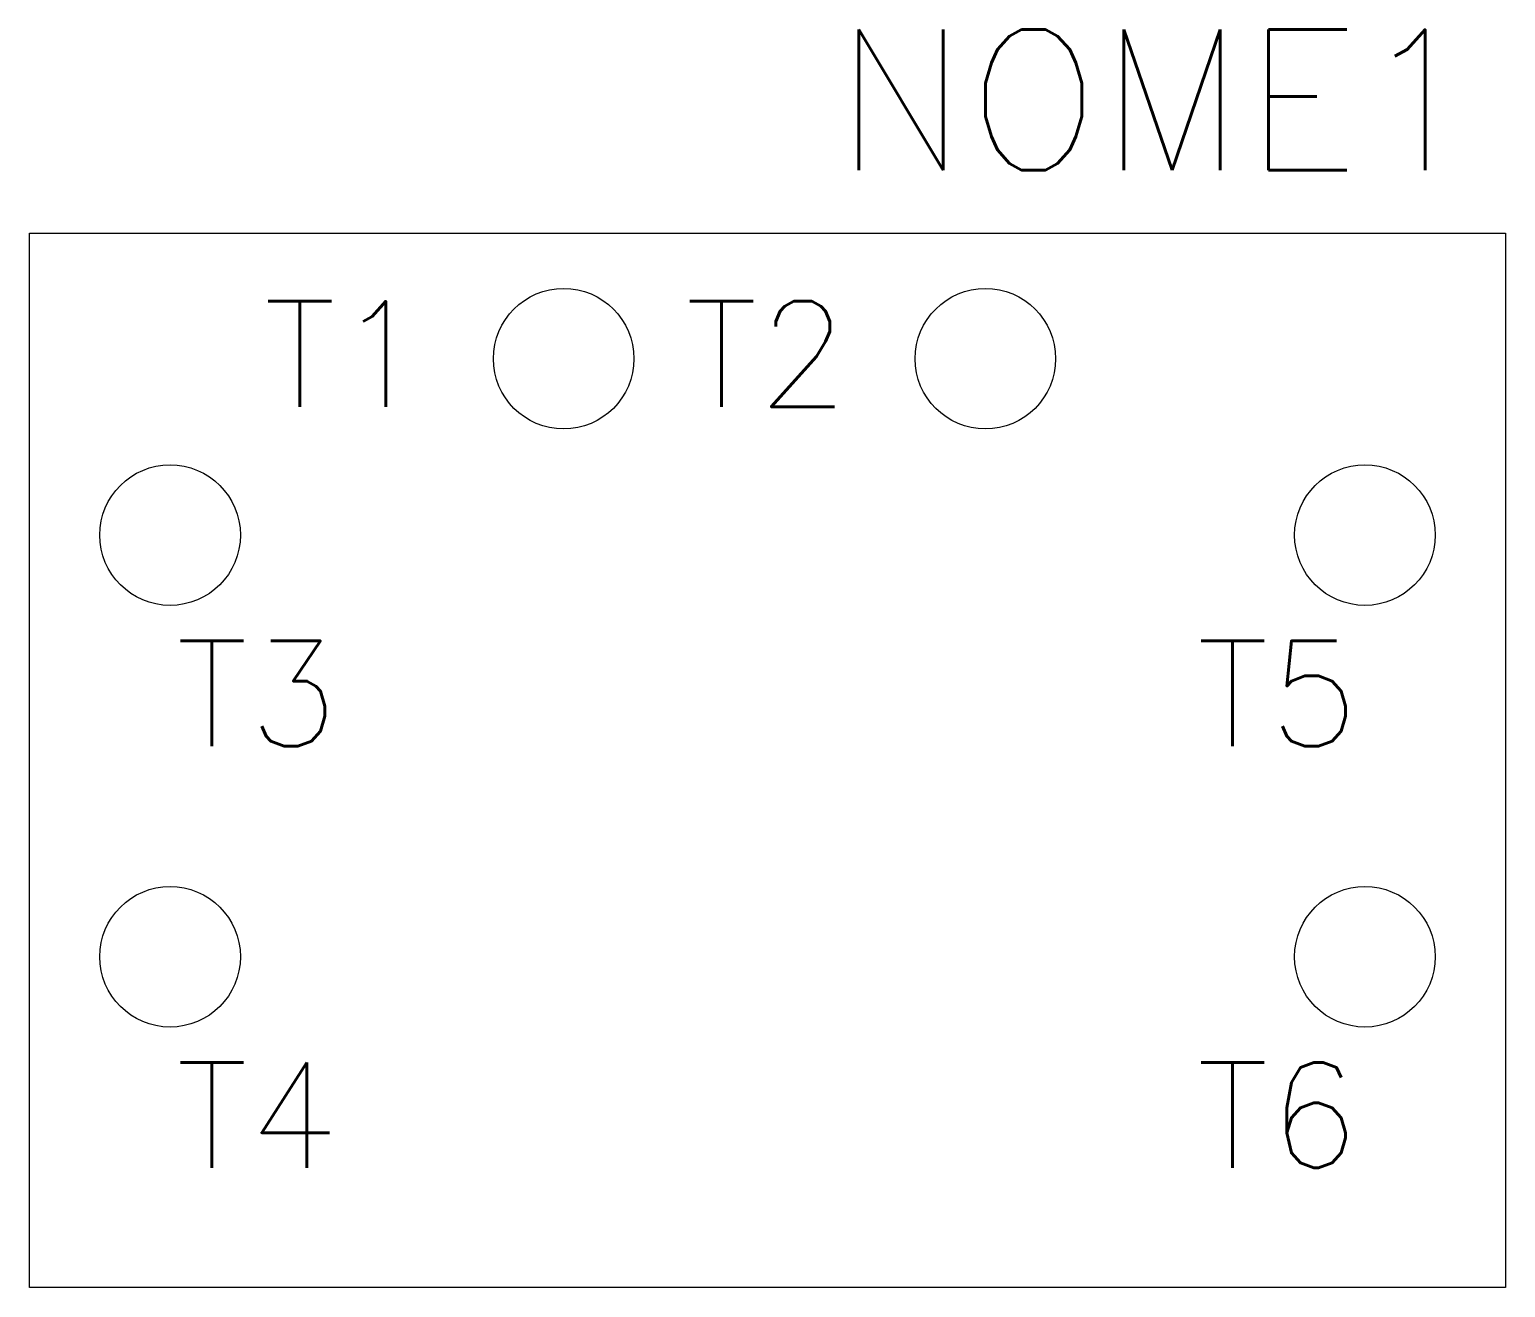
# Model space of a CAD drawing. Header units: millimetres. Extents: x -10.5 to 10.5, y -15 to 2.9.
import ezdxf
from ezdxf.enums import TextEntityAlignment as Align

# ---------------------------------------------------------------- set-up
doc = ezdxf.new("R2010")
doc.units = ezdxf.units.MM
doc.styles.add('Romans', font='romans.shx')

msp = doc.modelspace()

# ---------------------------------------------------------------- linework, layer by layer
msp.add_lwpolyline([(-10.451, 0), (10.549, 0), (10.549, -15), (-10.451, -15)], close=True)
for centre in [(-2.851, -1.784), (3.149, -1.784), (-8.451, -4.294), (8.549, -4.294), (-8.451, -10.294), (8.549, -10.294)]:
    msp.add_circle(centre, 1)

# ---------------------------------------------------------------- texts
at = {"style": 'Romans'}
msp.add_attdef('NOME1', text='', height=2, dxfattribs=at).set_placement((10.177, 0.3), align=Align.BOTTOM_RIGHT)
for tag, p in [('T1', (-4.805, -1.717)), ('T2', (1.195, -1.717))]:
    msp.add_attdef(tag, text='', height=1.5, dxfattribs=at).set_placement(p, align=Align.MIDDLE_RIGHT)
for tag, p in [('T3', (-7.212, -6.549)), ('T5', (7.31, -6.549)), ('T4', (-7.212, -12.549)), ('T6', (7.31, -12.549))]:
    msp.add_attdef(tag, text='', height=1.5, dxfattribs=at).set_placement(p, align=Align.MIDDLE_CENTER)

doc.saveas('drawing.dxf')
